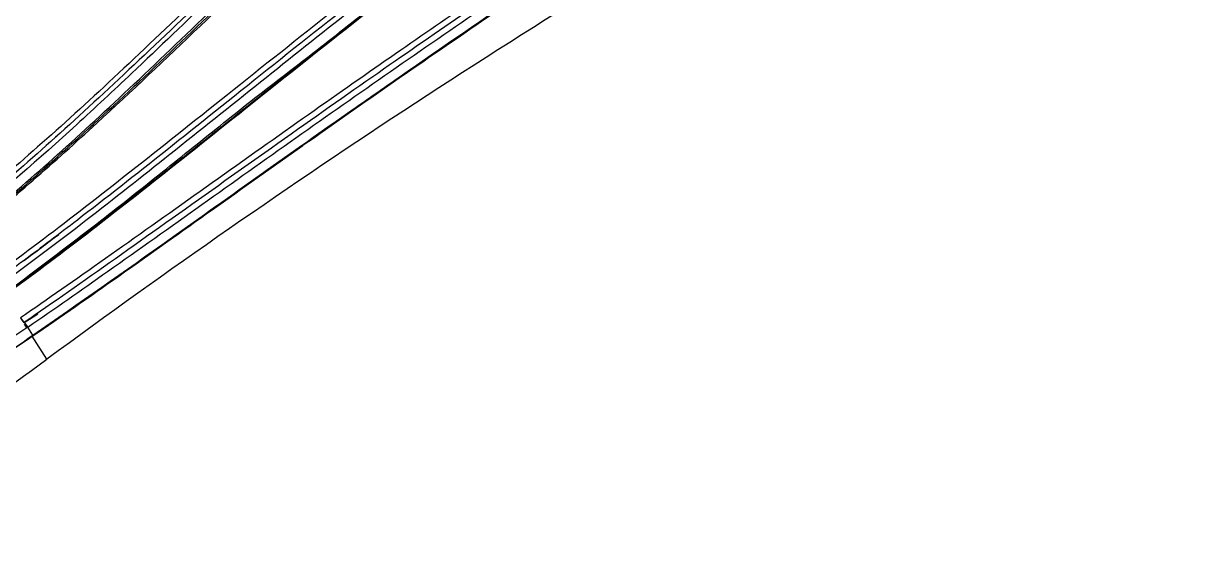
# Model space of a CAD drawing. Header units: millimetres. Extents: x 1145859089 to 1147511753, y -1047484727 to -1047247487.
# Drawn here: x 1146989492.8 to 1146989567.2, y -1047438908.4 to -1047438874.6 of the extents above; entities that cross this region are included whole.
import ezdxf
from ezdxf.xclip import XClip

# ---------------------------------------------------------------- set-up
doc = ezdxf.new("R2010")
doc.units = ezdxf.units.MM
doc.header["$LTSCALE"] = 100
doc.header["$MEASUREMENT"] = 0
doc.header["$XCLIPFRAME"] = 2
doc.layers.get('0').update_dxf_attribs({"linetype": 'CONTINUOUS'})
doc.layers.add('XREF', color=135, linetype='CONTINUOUS')
doc.layers.add('단지배치도$0$W240910', color=135, linetype='CONTINUOUS')

# ---------------------------------------------------------------- blocks, each defined once
blk = doc.blocks.new('단지배치도$0$zw$9902')
at = {"layer": '단지배치도$0$W240910', "linetype": 'ByBlock', "ltscale": 20}
for p, q in [((59753.866, -67524.494), (59753.813, -67524.531)), ((59754.192, -67525.005), (59753.867, -67524.494)), ((59754.2, -67525.029), (59754.155, -67525.03)), ((59754.192, -67525.005), (59754.156, -67525.031)), ((59755.081, -67526.531), (59754.157, -67525.077)), ((59754.2, -67525.029), (59754.2, -67525.029))]:
    blk.add_line(p, q, dxfattribs=at)
at = {"layer": '단지배치도$0$W240910'}
for radius in [11431.377, 11931.377]:
    blk.add_arc((57394.291, -57699.4), radius, 251.6277496, 321.4181311, dxfattribs=at)
at = {"layer": '단지배치도$0$W240910', "linetype": 'ByBlock', "ltscale": 20}
for centre, radius, start, end in [((60057.768, -67937.186), 510.155, 120.01584, 126.39327), ((59753.713, -67525.227), 0.528, 24.46198, 24.82859), ((59754.037, -67525.081), 0.173, 24.07513, 24.91339), ((59754.05, -67525.076), 0.159, 23.68827, 24.25072), ((59753.796, -67525.184), 0.435, 23.17871, 23.32699), ((59754.049, -67525.076), 0.16, 22.85815, 23.29857), ((59754.091, -67525.058), 0.114, 22.16399, 22.8001), ((59754.09, -67525.058), 0.115, 21.43018, 22.01977), ((59754.096, -67525.057), 0.109, 21.26609, 21.85162), ((59754.114, -67525.049), 0.0896, 20.28727, 20.97319), ((59754.127, -67525.045), 0.0756, 19.78365, 20.56745), ((59754.137, -67525.042), 0.0654, 18.99775, 19.85268), ((59754.146, -67525.038), 0.0552, 18.10359, 19.05482), ((59754.155, -67525.036), 0.0468, 17.41489, 18.49073), ((59754.163, -67525.033), 0.0383, 16.28821, 17.51652), ((59754.169, -67525.031), 0.0317, 14.49795, 15.89818), ((59754.175, -67525.03), 0.0253, 13.72523, 15.34669), ((59754.18, -67525.029), 0.0204, 11.46446, 13.3511), ((59754.188, -67525.028), 0.0123, 7.27526, 9.93213), ((59754.184, -67525.028), 0.016, 9.71596, 11.95001), ((59754.191, -67525.027), 0.00922, 5.76736, 8.99321), ((59754.197, -67525.027), 0.00361, 352.82825, 358.95343), ((59754.195, -67525.027), 0.00499, 357.43585, 2.34378), ((59754.193, -67525.027), 0.00685, 1.20492, 5.1401), ((59754.199, -67525.028), 0.00134, 328.04373, 339.54139), ((59754.198, -67525.028), 0.00183, 338.70621, 348.23972), ((59754.198, -67525.028), 0.00252, 345.98457, 353.71507), ((59754.199, -67525.028), 0.00114, 316.55917, 329.48069), ((59670.431, -67411.61), 142.732, 298.55235, 306.37539)]:
    blk.add_arc(centre, radius, start, end, dxfattribs=at)
for points in [[(59792.587, -67479.811), (59790.998, -67480.884), (59787.653, -67483.296), (59782.162, -67487.68), (59776.108, -67492.911), (59769.328, -67499.176), (59763.498, -67504.774), (59758.305, -67509.689), (59753.57, -67513.96), (59750.691, -67516.378), (59749.324, -67517.478)], [(59792.711, -67480.011), (59791.119, -67481.089), (59787.751, -67483.5), (59782.271, -67487.88), (59776.184, -67493.168), (59769.556, -67499.337), (59763.855, -67504.815), (59758.599, -67509.804), (59753.808, -67514.153), (59750.897, -67516.604), (59749.514, -67517.717)], [(59750.031, -67518.465), (59751.394, -67517.37), (59754.259, -67514.958), (59758.963, -67510.683), (59764.138, -67505.755), (59769.953, -67500.152), (59776.723, -67493.839), (59782.76, -67488.594), (59788.237, -67484.197), (59791.567, -67481.788), (59793.147, -67480.72)], [(59797.305, -67487.176), (59795.84, -67488.054), (59792.752, -67490.004), (59787.68, -67493.507), (59782.062, -67497.617), (59775.927, -67502.324), (59768.915, -67507.869), (59762.428, -67513.056), (59756.751, -67517.518), (59753.333, -67520.087), (59751.728, -67521.258)], [(59752.499, -67522.413), (59754.095, -67521.249), (59757.497, -67518.695), (59763.209, -67514.209), (59769.629, -67509.076), (59776.715, -67503.469), (59782.895, -67498.726), (59788.484, -67494.641), (59793.532, -67491.151), (59796.598, -67489.216), (59798.05, -67488.347)], [(59800.494, -67492.19), (59799.496, -67492.73), (59797.395, -67493.913), (59793.947, -67496.012), (59790.183, -67498.403), (59786.069, -67501.103), (59781.552, -67504.154), (59776.59, -67507.581), (59771.004, -67511.488), (59764.735, -67515.94), (59758.666, -67520.262), (59755.105, -67522.746), (59753.412, -67523.906)], [(59766.654, -67516.26), (59769.689, -67514.1), (59772.726, -67511.943), (59775.778, -67509.824)], [(59755.77, -67512.358), (59755.667, -67512.458), (59755.56, -67512.554), (59755.448, -67512.645)], [(59753.635, -67520.278), (59754.37, -67519.734), (59755.1, -67519.183), (59755.828, -67518.628)], [(59754.201, -67525.028), (59757.301, -67522.895), (59760.384, -67520.717), (59763.461, -67518.528)], [(59753.635, -67520.278), (59753.06, -67520.707), (59752.497, -67521.123), (59751.947, -67521.525)], [(59753.651, -67524.194), (59753.651, -67524.194), (59755.599, -67522.955), (59753.651, -67524.194)], [(59753.412, -67523.906), (59753.419, -67523.92), (59753.442, -67523.96), (59753.5, -67524.049), (59753.566, -67524.14), (59753.613, -67524.198), (59753.626, -67524.208), (59753.628, -67524.206)], [(59753.651, -67524.194), (59753.651, -67524.194), (59753.651, -67524.194), (59753.651, -67524.194)], [(59753.653, -67524.196), (59753.729, -67524.143), (59753.806, -67524.091), (59753.883, -67524.038)], [(59754.166, -67525.071), (59752.832, -67525.989), (59751.489, -67526.903), (59750.138, -67527.808)]]:
    blk.add_open_spline(points, degree=3, dxfattribs=at)
for points, knots in [([(59792.823, -67480.21), (59791.838, -67480.885), (59789.89, -67482.268), (59787.666, -67483.947), (59785.936, -67485.291), (59784.836, -67486.148), (59783.578, -67487.126), (59782.502, -67488.015), (59780.828, -67489.428), (59779, -67490.968), (59776.605, -67493.07), (59774.548, -67494.952), (59771.921, -67497.389), (59769.041, -67500.137), (59765.064, -67504.04), (59761.042, -67507.903), (59755.791, -67512.791), (59752.191, -67515.95), (59749.707, -67517.953)], [0, 0, 0, 0, 0.00358646, 0.00717408, 0.00837018, 0.01016459, 0.01136112, 0.01315603, 0.01435255, 0.01794134, 0.02033367, 0.02392197, 0.02631405, 0.03109772, 0.03588131, 0.04306007, 0.04784982, 0.05742538, 0.05742538, 0.05742538, 0.05742538]), ([(59750.074, -67518.659), (59752.886, -67516.412), (59760.074, -67510.066), (59768.62, -67501.701), (59780.057, -67491.165), (59787.407, -67485.006), (59793.355, -67480.968)], [0, 0, 0, 0, 0.01079142, 0.02877256, 0.03596339, 0.05753197, 0.05753197, 0.05753197, 0.05753197]), ([(59750.087, -67518.538), (59753.724, -67515.615), (59760.8, -67509.194), (59771.149, -67499.131), (59781.831, -67489.389), (59789.374, -67483.48), (59793.247, -67480.849)], [0.154115, 0.154115, 0.154115, 0.154115, 3.463779, 6.927556, 10.391333, 13.712636, 13.712636, 13.712636, 13.712636]), ([(59797.448, -67487.454), (59795.975, -67488.331), (59792.87, -67490.295), (59787.765, -67493.827), (59782.118, -67497.986), (59775.967, -67502.708), (59768.896, -67508.315), (59762.537, -67513.412), (59757.563, -67517.315), (59754.717, -67519.472), (59753.635, -67520.278)], [0, 0, 0, 0, 0.125, 0.25, 0.375, 0.5, 0.625, 0.75, 0.875, 0.9566452, 0.9566452, 0.9566452, 0.9566452]), ([(59752.153, -67521.799), (59755.789, -67519.141), (59761.267, -67514.852), (59768.583, -67508.984), (59776.214, -67502.912), (59783.942, -67496.962), (59791.729, -67491.417), (59795.669, -67488.874), (59797.601, -67487.721)], [0, 0, 0, 0, 0.237507, 0.366256, 0.495006, 0.752506, 0.881256, 1, 1, 1, 1]), ([(59752.478, -67522.311), (59753.826, -67521.323), (59756.497, -67519.307), (59760.452, -67516.24), (59763.685, -67513.628), (59766.274, -67511.562), (59768.211, -67510.008), (59770.19, -67508.505), (59772.155, -67506.984), (59774.1, -67505.441), (59776.695, -67503.389), (59779.963, -67500.852), (59783.87, -67497.887), (59787.783, -67495.024), (59791.406, -67492.477), (59794.784, -67490.206), (59796.871, -67488.878), (59797.926, -67488.231)], [0, 0, 0, 0, 0.00501719, 0.0100368, 0.01501446, 0.01750225, 0.0199892, 0.02247745, 0.0249658, 0.0274546, 0.02994354, 0.03491969, 0.03989655, 0.04469579, 0.04949674, 0.0532116, 0.05692622, 0.05692622, 0.05692622, 0.05692622]), ([(59752.505, -67522.355), (59756.26, -67519.612), (59763.741, -67513.762), (59774.886, -67504.78), (59786.228, -67496.062), (59794.009, -67490.665), (59797.974, -67488.302)], [0.124832, 0.124832, 0.124832, 0.124832, 3.005227, 6.010453, 9.015679, 11.897113, 11.897113, 11.897113, 11.897113]), ([(59753.867, -67524.493), (59755.557, -67523.332), (59759.234, -67520.761), (59764.879, -67516.746), (59770.827, -67512.51), (59776.806, -67508.323), (59782.809, -67504.176), (59788.865, -67500.111), (59794.852, -67496.281), (59798.876, -67493.892), (59800.847, -67492.823)], [0, 0, 0, 0, 0.108757, 0.237507, 0.366257, 0.495007, 0.623756, 0.752506, 0.881256, 1, 1, 1, 1]), ([(59754.192, -67525.005), (59757.104, -67523.003), (59761.93, -67519.595), (59768.661, -67514.786), (59773.487, -67511.382), (59778.329, -67508.004), (59783.186, -67504.653), (59789.066, -67500.708), (59795.03, -67496.883), (59799.094, -67494.463), (59801.174, -67493.336)], [0, 0, 0, 0, 0.0106341, 0.0177242, 0.0248147, 0.02835993, 0.03545103, 0.04254223, 0.0496341, 0.0567277, 0.0567277, 0.0567277, 0.0567277]), ([(59754.2, -67525.029), (59756.532, -67523.425), (59758.853, -67521.798), (59764.256, -67517.968), (59767.334, -67515.769), (59773.507, -67511.406), (59776.6, -67509.241), (59782.81, -67504.955), (59785.931, -67502.841), (59794.799, -67497.023), (59798.301, -67494.929), (59801.197, -67493.359)], [0, 0, 0, 0, 0.135049, 0.135049, 0.3150477, 0.3150477, 0.4948189, 0.4948189, 0.674471, 0.674471, 0.9999999, 0.9999999, 0.9999999, 0.9999999]), ([(59771.641, -67512.743), (59773.546, -67511.4), (59777.433, -67508.683), (59783.317, -67504.627), (59788.321, -67501.273), (59792.372, -67498.657), (59795.438, -67496.733), (59798.375, -67494.961), (59800.311, -67493.866), (59801.204, -67493.382)], [227.43525, 227.43525, 227.43525, 227.43525, 298.02339, 371.0962, 444.16901, 480.70542, 517.24182, 553.77823, 584.57929, 584.57929, 584.57929, 584.57929]), ([(59784.896, -67502.351), (59784.558, -67502.587), (59782.542, -67503.942), (59778.64, -67506.604), (59772.689, -67510.754), (59765.9, -67515.564), (59759.264, -67520.288), (59755.452, -67522.955), (59753.652, -67524.194)], [0.421429, 0.421429, 0.421429, 0.421429, 0.4444444, 0.5555556, 0.6666667, 0.7777778, 0.8888889, 1, 1, 1, 1]), ([(59754.157, -67525.077), (59755.983, -67523.821), (59759.783, -67521.166), (59765.478, -67517.113), (59769.355, -67514.356), (59771.27, -67513.005)], [11.46202, 11.46202, 11.46202, 11.46202, 78.80496, 151.87777, 222.85016, 222.85016, 222.85016, 222.85016]), ([(59753.812, -67524.531), (59752.477, -67525.449), (59749.791, -67527.273), (59747.077, -67529.061), (59745.708, -67529.937)], [0, 0, 0, 0, 0.499999, 1, 1, 1, 1]), ([(59753.652, -67524.194), (59753.645, -67524.198), (59753.632, -67524.205), (59753.614, -67524.218), (59753.603, -67524.227), (59753.597, -67524.232)], [0, 0, 0, 0, 0.333333, 0.666667, 1, 1, 1, 1]), ([(59753.812, -67524.531), (59753.792, -67524.492), (59753.685, -67524.327), (59753.602, -67524.227), (59753.597, -67524.232)], [1.897392, 1.897392, 1.897392, 1.897392, 6.305848, 10.70591, 10.70591, 10.70591, 10.70591]), ([(59753.867, -67524.493), (59753.859, -67524.48), (59753.836, -67524.44), (59753.777, -67524.351), (59753.712, -67524.26), (59753.665, -67524.203), (59753.653, -67524.193), (59753.653, -67524.196)], [0, 0, 0, 0, 0.2, 0.4, 0.6, 0.8, 0.999948, 0.999948, 0.999948, 0.999948]), ([(59746.034, -67530.448), (59747.405, -67529.571), (59750.127, -67527.782), (59752.817, -67525.95), (59754.155, -67525.03)], [2.209721, 2.209721, 2.209721, 2.209721, 49.837032, 97.464105, 97.464105, 97.464105, 97.464105]), ([(59746.046, -67530.468), (59747.418, -67529.592), (59750.139, -67527.804), (59752.827, -67525.973), (59754.163, -67525.054)], [0, 0, 0, 0, 0.500003, 1, 1, 1, 1])]:
    blk.add_open_spline(points, degree=3, knots=knots, dxfattribs=at)
blk = doc.blocks.new('단지배치도')
blk.add_blockref('단지배치도$0$zw$9902', (141034.193, 142437.157))

msp = doc.modelspace()

# ---------------------------------------------------------------- block references
at = {"layer": 'XREF'}
ref = msp.add_blockref('단지배치도', (1146788705.034274, -1047513806.462535), dxfattribs=at)
XClip(ref).set_block_clipping_path([(72982.4064819524, 34919.7593965298), (360382.4067475507, 255319.7593436697)])

doc.saveas('drawing.dxf')
